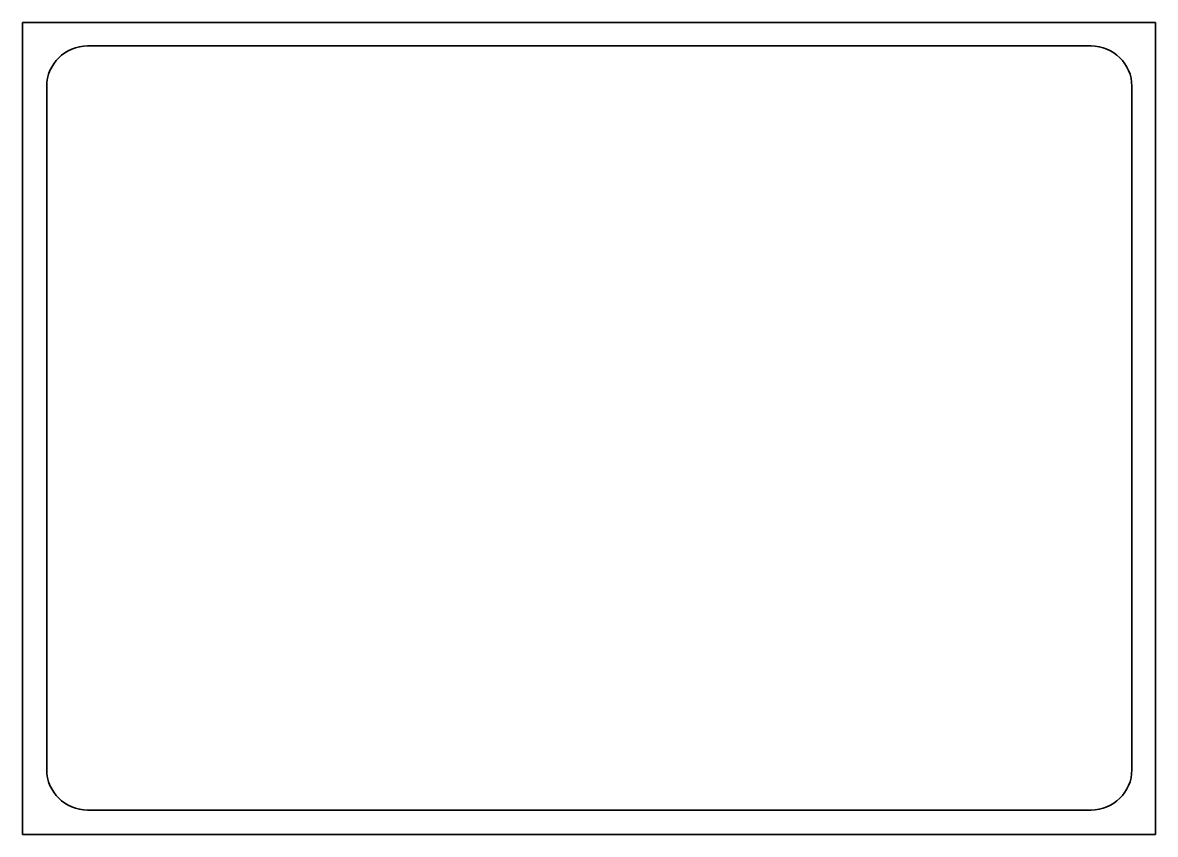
# Model space of a CAD drawing. Header units: millimetres. Extents: x -133 to 343, y -22 to 319.
import ezdxf

# ---------------------------------------------------------------- set-up
doc = ezdxf.new("R2010")
doc.units = ezdxf.units.MM
doc.header["$MEASUREMENT"] = 0
doc.layers.get('0').update_dxf_attribs({"lineweight": 0})
doc.layers.add('Safety', color=7, linetype='Continuous', lineweight=0)

msp = doc.modelspace()

# ---------------------------------------------------------------- linework, layer by layer
at = {"color": 240, "lineweight": 35, "true_color": 0xed2224}
msp.add_lwpolyline([(333.13, 5.13), (333.04, 3.39), (332.78, 1.71), (332.36, 0.09), (331.78, -1.47), (331.06, -2.95), (330.2, -4.34), (329.21, -5.65), (328.1, -6.85), (326.88, -7.94), (325.56, -8.91), (324.15, -9.76), (322.65, -10.47), (321.07, -11.04), (319.42, -11.46), (317.72, -11.72), (315.96, -11.8), (311.23, -11.8), (297.85, -11.8), (277.05, -11.8), (250.08, -11.8), (218.16, -11.8), (182.54, -11.8), (144.45, -11.8), (105.13, -11.8), (65.8, -11.8), (27.71, -11.8), (-7.91, -11.8), (-39.82, -11.8), (-66.79, -11.8), (-87.59, -11.8), (-100.97, -11.8), (-105.71, -11.8), (-107.46, -11.72), (-109.17, -11.46), (-110.81, -11.04), (-112.39, -10.47), (-113.89, -9.76), (-115.31, -8.91), (-116.63, -7.94), (-117.85, -6.85), (-118.95, -5.65), (-119.94, -4.34), (-120.8, -2.95), (-121.52, -1.47), (-122.1, 0.09), (-122.52, 1.71), (-122.78, 3.39), (-122.87, 5.13), (-122.87, 23.07), (-122.87, 41.02), (-122.87, 58.96), (-122.87, 76.91), (-122.87, 94.86), (-122.87, 112.8), (-122.87, 130.75), (-122.87, 148.7), (-122.87, 166.64), (-122.87, 184.59), (-122.87, 202.53), (-122.87, 220.48), (-122.87, 238.43), (-122.87, 256.37), (-122.87, 274.32), (-122.87, 292.27), (-122.78, 294), (-122.52, 295.68), (-122.1, 297.3), (-121.52, 298.86), (-120.8, 300.34), (-119.94, 301.73), (-118.95, 303.04), (-117.85, 304.24), (-116.63, 305.33), (-115.31, 306.31), (-113.89, 307.15), (-112.39, 307.87), (-110.81, 308.44), (-109.17, 308.85), (-107.46, 309.11), (-105.71, 309.2), (-79.35, 309.2), (-53, 309.2), (-26.65, 309.2), (-0.29, 309.2), (26.06, 309.2), (52.42, 309.2), (78.77, 309.2), (105.13, 309.2), (131.48, 309.2), (157.84, 309.2), (184.19, 309.2), (210.55, 309.2), (236.9, 309.2), (263.26, 309.2), (289.61, 309.2), (315.96, 309.2), (317.72, 309.11), (319.42, 308.85), (321.07, 308.44), (322.65, 307.87), (324.15, 307.15), (325.56, 306.31), (326.88, 305.33), (328.1, 304.24), (329.21, 303.04), (330.2, 301.73), (331.06, 300.34), (331.78, 298.86), (332.36, 297.3), (332.78, 295.68), (333.04, 294), (333.13, 292.27), (333.13, 274.32), (333.13, 256.37), (333.13, 238.43), (333.13, 220.48), (333.13, 202.53), (333.13, 184.59), (333.13, 166.64), (333.13, 148.7), (333.13, 130.75), (333.13, 112.8), (333.13, 94.86), (333.13, 76.91), (333.13, 58.96), (333.13, 41.02), (333.13, 23.07)], close=True, dxfattribs=at)
at = {"layer": 'Safety', "color": 240, "lineweight": 35, "true_color": 0xed2224}
msp.add_lwpolyline([(343, -22), (-133, -22), (-133, 319), (343, 319)], close=True, dxfattribs=at)

doc.saveas('drawing.dxf')
